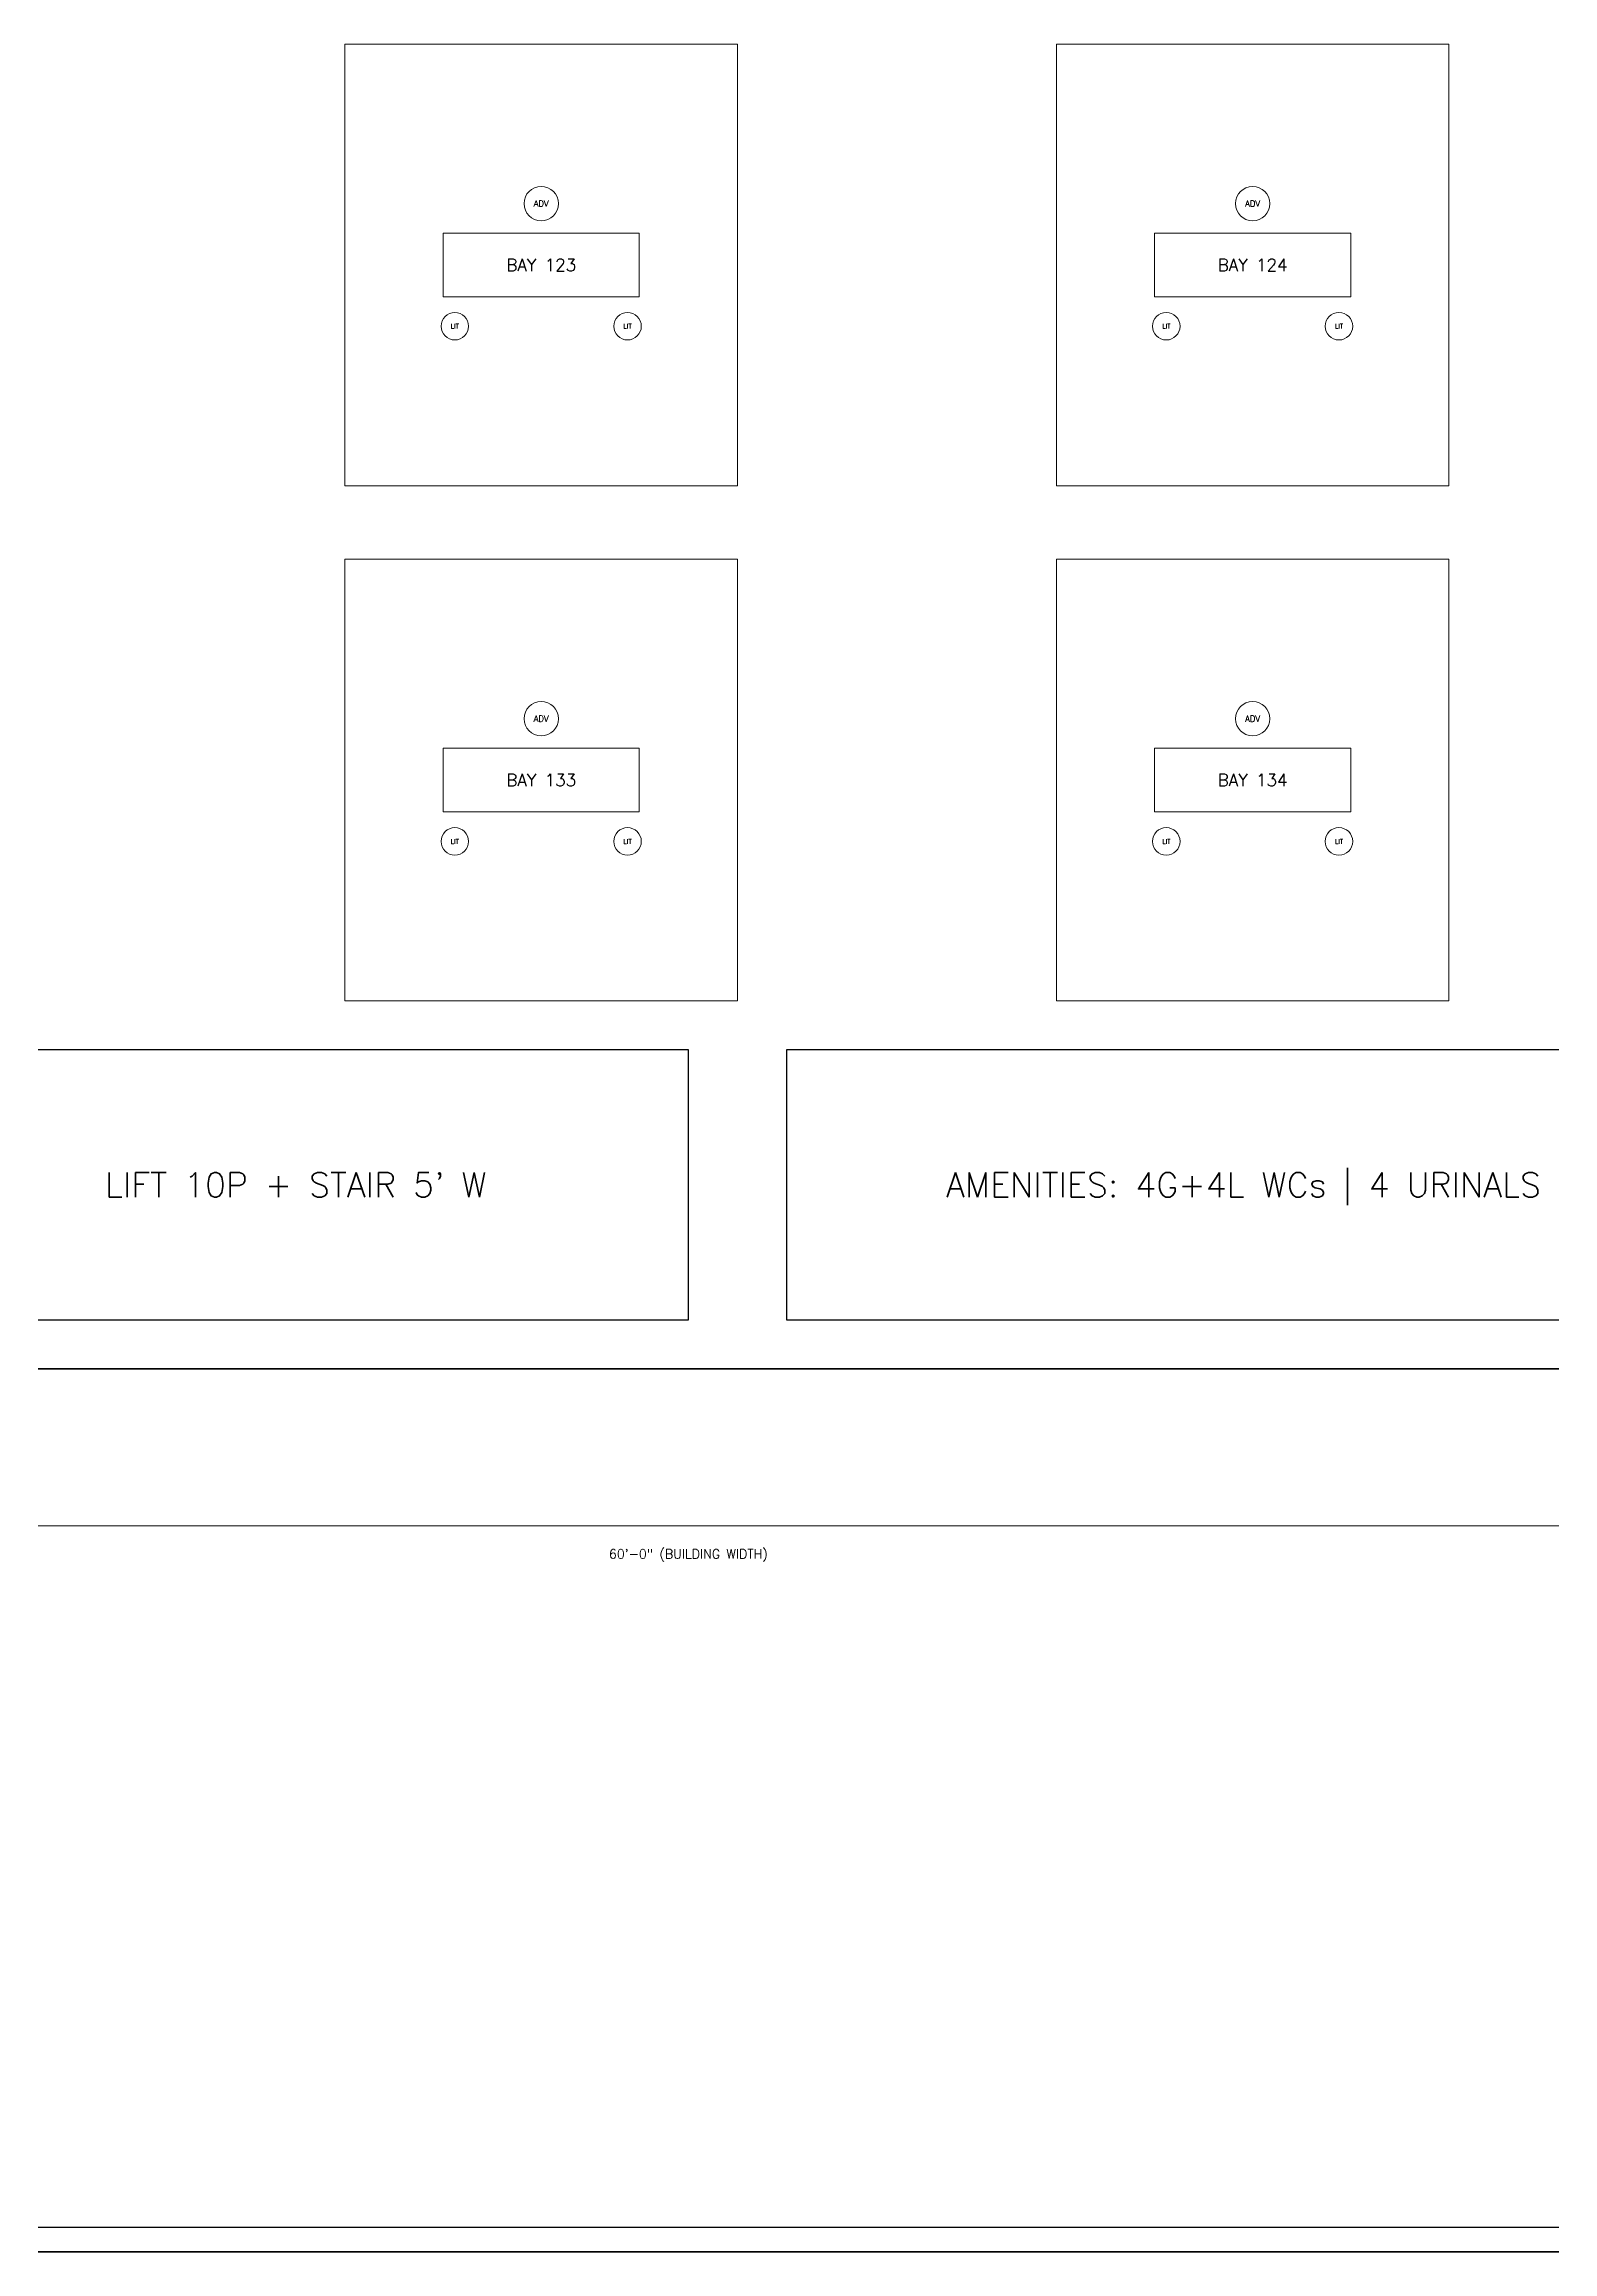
# Model space of a CAD drawing. Header units: inches. Extents: x 0 to 1800, y 0 to 1191.
# Drawn here: x 742 to 1111, y 0 to 540 of the extents above; entities that cross this region are included whole.
import ezdxf
from ezdxf.enums import TextEntityAlignment as Align

# ---------------------------------------------------------------- set-up
doc = ezdxf.new("R2010")
doc.units = ezdxf.units.IN
doc.header["$MEASUREMENT"] = 0
for name, color, linetype in [('A-BAY', 3, 'Continuous'), ('A-DIM', 4, 'Continuous'), ('A-FURN', 1, 'Continuous'), ('A-JALI', 6, 'Continuous'), ('A-TTLB', 7, 'Continuous'), ('A-WALL', 7, 'Continuous')]:
    doc.layers.add(name, color=color, linetype=linetype)
doc.styles.add('SIMPLEX', font='simplex.shx')

msp = doc.modelspace()

# ---------------------------------------------------------------- linework, layer by layer
at = {"layer": 'A-BAY', "lineweight": 15}
for p, q in [((912, 432), (912, 540)), ((1086, 432), (1086, 540)), ((816, 432), (912, 432)), ((990, 432), (1086, 432)), ((912, 306), (912, 414)), ((1086, 306), (1086, 414)), ((816, 306), (912, 306)), ((990, 306), (1086, 306))]:
    msp.add_line(p, q, dxfattribs=at)
at = {"layer": 'A-DIM', "lineweight": 18}
msp.add_line((420, 177.6), (1380, 177.6), dxfattribs=at)
at = {"layer": 'A-FURN', "lineweight": 20}
for p, q in [((888, 493.8), (840, 493.8)), ((840, 493.8), (840, 478.2)), ((888, 478.2), (888, 493.8)), ((1062, 493.8), (1014, 493.8)), ((1014, 493.8), (1014, 478.2)), ((1062, 478.2), (1062, 493.8)), ((840, 478.2), (888, 478.2)), ((1014, 478.2), (1062, 478.2)), ((888, 367.8), (840, 367.8)), ((840, 367.8), (840, 352.2)), ((888, 352.2), (888, 367.8)), ((1062, 367.8), (1014, 367.8)), ((1014, 367.8), (1014, 352.2)), ((1062, 352.2), (1062, 367.8)), ((840, 352.2), (888, 352.2)), ((1014, 352.2), (1062, 352.2))]:
    msp.add_line(p, q, dxfattribs=at)
at = {"layer": 'A-FURN'}
for p, q in [((1356, 294), (924, 294)), ((924, 294), (924, 228)), ((924, 228), (1356, 228))]:
    msp.add_line(p, q, dxfattribs=at)
at = {"layer": 'A-FURN', "lineweight": 18}
for centre in [(864, 501), (1038, 501), (864, 375), (1038, 375)]:
    msp.add_circle(centre, 4.2, dxfattribs=at)
at = {"layer": 'A-FURN', "lineweight": 15}
for centre in [(842.88, 471), (885.12, 471), (1016.88, 471), (1059.12, 471), (842.88, 345), (885.12, 345), (1016.88, 345), (1059.12, 345)]:
    msp.add_circle(centre, 3.36, dxfattribs=at)
at = {"layer": 'A-JALI', "lineweight": 20}
for p, q in [((816, 540), (912, 540)), ((816, 432), (816, 540)), ((990, 540), (1086, 540)), ((990, 432), (990, 540)), ((816, 414), (912, 414)), ((816, 306), (816, 414)), ((990, 414), (1086, 414)), ((990, 306), (990, 414))]:
    msp.add_line(p, q, dxfattribs=at)
at = {"layer": 'A-TTLB', "lineweight": 25}
msp.add_line((6, 6), (1794, 6), dxfattribs=at)
at = {"layer": 'A-TTLB', "lineweight": 50}
msp.add_line((0, 0), (1800, 0), dxfattribs=at)
at = {"layer": 'A-WALL', "lineweight": 30}
for p, q in [((900, 294), (708, 294)), ((900, 228), (900, 294)), ((708, 228), (900, 228))]:
    msp.add_line(p, q, dxfattribs=at)
at = {"layer": 'A-WALL', "lineweight": 50}
msp.add_line((420, 216), (1380, 216), dxfattribs=at)

# ---------------------------------------------------------------- texts
at = {"layer": 'A-BAY', "style": 'SIMPLEX'}
for s, p in [('BAY 123', (864, 486)), ('BAY 124', (1038, 486)), ('BAY 133', (864, 360)), ('BAY 134', (1038, 360))]:
    msp.add_text(s, height=3, dxfattribs=at).set_placement(p, align=Align.MIDDLE_CENTER)
at = {"layer": 'A-DIM', "style": 'SIMPLEX'}
msp.add_text('60\'-0" (BUILDING WIDTH)', height=2.25, dxfattribs=at).set_placement((900, 171.84), align=Align.TOP_CENTER)
at = {"layer": 'A-FURN', "style": 'SIMPLEX'}
for s, height, p in [('ADV', 1.5, (864, 501)), ('ADV', 1.5, (1038, 501)), ('LIT', 1.125, (842.88, 471)), ('LIT', 1.125, (885.12, 471)), ('LIT', 1.125, (1016.88, 471)), ('LIT', 1.125, (1059.12, 471)), ('ADV', 1.5, (864, 375)), ('ADV', 1.5, (1038, 375)), ('LIT', 1.125, (842.88, 345)), ('LIT', 1.125, (885.12, 345)), ('LIT', 1.125, (1016.88, 345)), ('LIT', 1.125, (1059.12, 345)), ('AMENITIES: 4G+4L WCs | 4 URINALS | 2 RPwD ACCESSIBLE WCs | 6 BASINS', 6, (1116, 261))]:
    msp.add_text(s, height=height, dxfattribs=at).set_placement(p, align=Align.MIDDLE_CENTER)
at = {"layer": 'A-WALL', "style": 'SIMPLEX'}
msp.add_text("LIFT 10P + STAIR 5' W", height=6, dxfattribs=at).set_placement((804, 261), align=Align.MIDDLE_CENTER)

doc.saveas('drawing.dxf')
